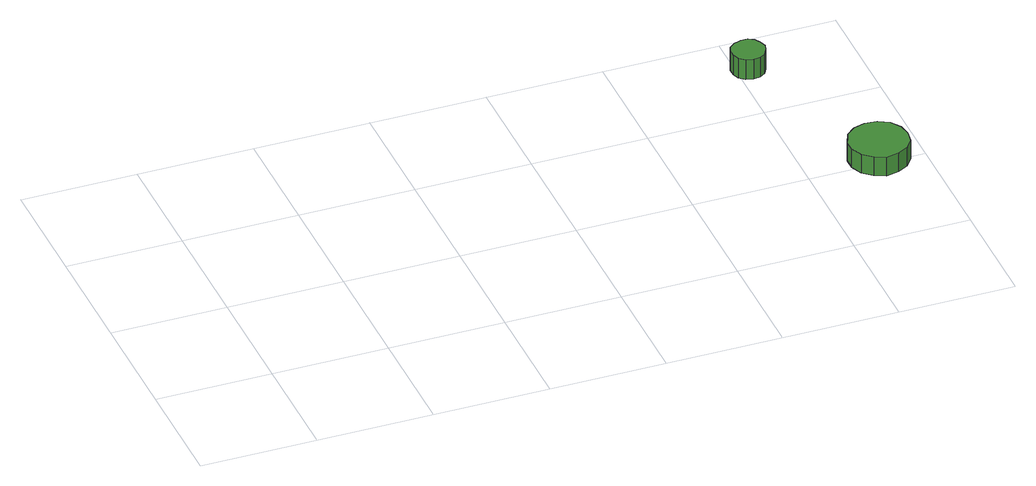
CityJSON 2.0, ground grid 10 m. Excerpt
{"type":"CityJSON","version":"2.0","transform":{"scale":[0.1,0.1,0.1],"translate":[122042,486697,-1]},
"CityObjects":{
"tree1":{"type":"SolitaryVegetationObject","attributes":{"function":"something"}},
"tree2":{"type":"SolitaryVegetationObject","attributes":{"function":"something"},"geometry":[{"type":"MultiSurface","lod":"1","boundaries":[[[0,1,2,3,4,5,6,7,8,9,10,11,12,13,14]],[[15,16,17,18,19,20,21,22,23,24,25,26,27,28,29]],[[0,29,28,1]],[[1,28,27,2]],[[2,27,26,3]],[[3,26,25,4]],[[4,25,24,5]],[[5,24,23,6]],[[6,23,22,7]],[[7,22,21,8]],[[8,21,20,9]],[[9,20,19,10]],[[10,19,18,11]],[[11,18,17,12]],[[12,17,16,13]],[[13,16,15,14]],[[14,15,29,0]]]}]},
"tree3":{"type":"SolitaryVegetationObject","attributes":{"function":"something"},"geometry":[{"type":"MultiSurface","lod":"1","boundaries":[[[30,31,32,33,34,35,36,37,38,39,40,41,42,43,44]],[[45,46,47,48,49,50,51,52,53,54,55,56,57,58,59]],[[30,59,58,31]],[[31,58,57,32]],[[32,57,56,33]],[[33,56,55,34]],[[34,55,54,35]],[[35,54,53,36]],[[36,53,52,37]],[[37,52,51,38]],[[38,51,50,39]],[[39,50,49,40]],[[40,49,48,41]],[[41,48,47,42]],[[42,47,46,43]],[[43,46,45,44]],[[44,45,59,30]]]}]},
"tree4":{"type":"SolitaryVegetationObject","attributes":{"function":"something"}}
},
"vertices":[
[525,262,27],[523,268,27],[520,273,27],[515,276,27],[509,276,27],[503,274,27],[498,270,27],[496,265,27],[496,259,27],[498,253,27],[503,249,27],[509,247,27],[515,248,27],[520,251,27],[523,256,27],[523,256,8],[520,251,8],[515,248,8],[509,247,8],[503,249,8],[498,253,8],[496,259,8],[496,265,8],[498,270,8],[503,274,8],[509,276,8],[515,276,8],[520,273,8],[523,268,8],[525,262,8],
[588,108,26],[586,118,26],[580,127,26],[571,132,26],[560,133,26],[550,130,26],[542,123,26],[538,113,26],[538,103,26],[542,93,26],[550,86,26],[560,82,26],[571,84,26],[580,89,26],[586,97,26],[586,97,8],[580,89,8],[571,84,8],[560,82,8],[550,86,8],[542,93,8],[538,103,8],[538,113,8],[542,123,8],[550,130,8],[560,133,8],[571,132,8],[580,127,8],[586,118,8],[588,108,8]
]}
